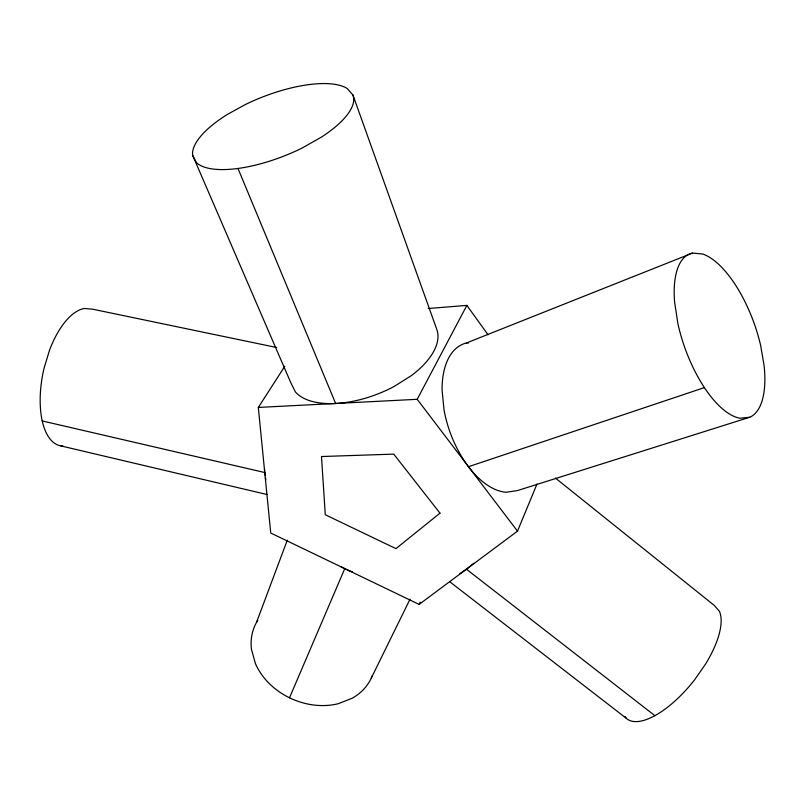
<?xml version="1.0" encoding="UTF-8"?>
<svg xmlns="http://www.w3.org/2000/svg" width="805" height="805" viewBox="0 0 805 805"><rect width="100%" height="100%" fill="white"/><g stroke="black" fill="none" stroke-linecap="round" stroke-linejoin="round"><path stroke-width="1.21" d="M256.463 622.507L287.294 540.155M284.839 366.205L258.314 407.441L270.742 533.021L419.123 604.414L517.504 531.139L536.995 484.016M289.498 697.784L344.761 568.632M419.123 604.414L420.16 602.14M371.286 678.112L410.017 599.182M258.314 407.441L417.201 399.3L466.87 305.397L488.041 334.759M466.357 343.011L692.461 253.092L702.705 254.018A87.031 36.748 70.3 0 1 760.634 345.395L764.096 365.55A87.031 36.748 70.3 0 1 749.737 417.252L517.384 490.597L506.103 492.258A78.155 42.836 70.4 0 1 444.038 409.987L442.086 390.234A78.155 42.836 70.4 0 1 466.357 343.011L468.591 342.99M468.49 466.709L704.375 387.608M749.737 417.252L739.896 418.228A87.031 36.748 70.3 0 1 677.941 323.851L674.61 302.197A87.031 36.748 70.3 0 1 692.461 253.092M276.699 347.519L92.796 309.221L84.243 308.476A70.266 32.542 -77.5 0 0 49.548 350.115L44.044 368.247A70.266 32.542 -77.5 0 0 60.737 445.869L62.75 445.678M428.24 308.516L466.87 305.397M42.212 420.935L264.765 472.535M60.737 445.869L267.149 494.552M450.045 581.975L626.119 718.161A71.635 28.97 -51.7 0 0 694.453 680.014L705.532 664.105A71.635 28.97 -51.7 0 0 719.398 611.297L714.337 605.481L555.46 478.1M466.417 569.185L654.888 715.675M352.892 94.95L347.217 88.5A85.793 31.405 -21.6 0 0 245.475 104.479L227.563 114.32A85.793 31.405 -21.6 0 0 192.657 155.365L290.826 382.767L295.395 391.914A77.833 38.952 -21.6 0 0 394.299 386.38L411.315 375.643A77.833 38.952 -21.6 0 0 436.642 328.983L352.892 94.95A85.793 31.405 -21.6 0 1 321.477 137.081L302.257 147.959A85.793 31.405 -21.6 0 1 196.501 162.68L192.657 155.365M417.201 399.3L517.504 531.139M625.213 716.541L626.119 718.161M237.988 168.476L335.635 403.476M265.841 479.931A73.195 23.727 -77.5 0 1 265.419 477.576M265.056 475.111A73.195 23.727 -77.5 0 1 264.483 469.094M473.753 563.269A73.658 18.907 -51.8 0 1 459.917 573.603M352.449 571.922A70.81 52.929 23.4 0 1 340.525 566.468M372.252 675.858A63.847 51.832 23.5 0 1 352.318 698.187L338.231 703.721A63.847 51.832 23.5 0 1 255.386 663.491L251.462 649.243A63.847 51.832 23.5 0 1 257.711 620.403M439.983 513.167L395.939 548.628L325.28 514.737L321.487 456.536L393.746 454.121L439.983 513.167"/></g></svg>
